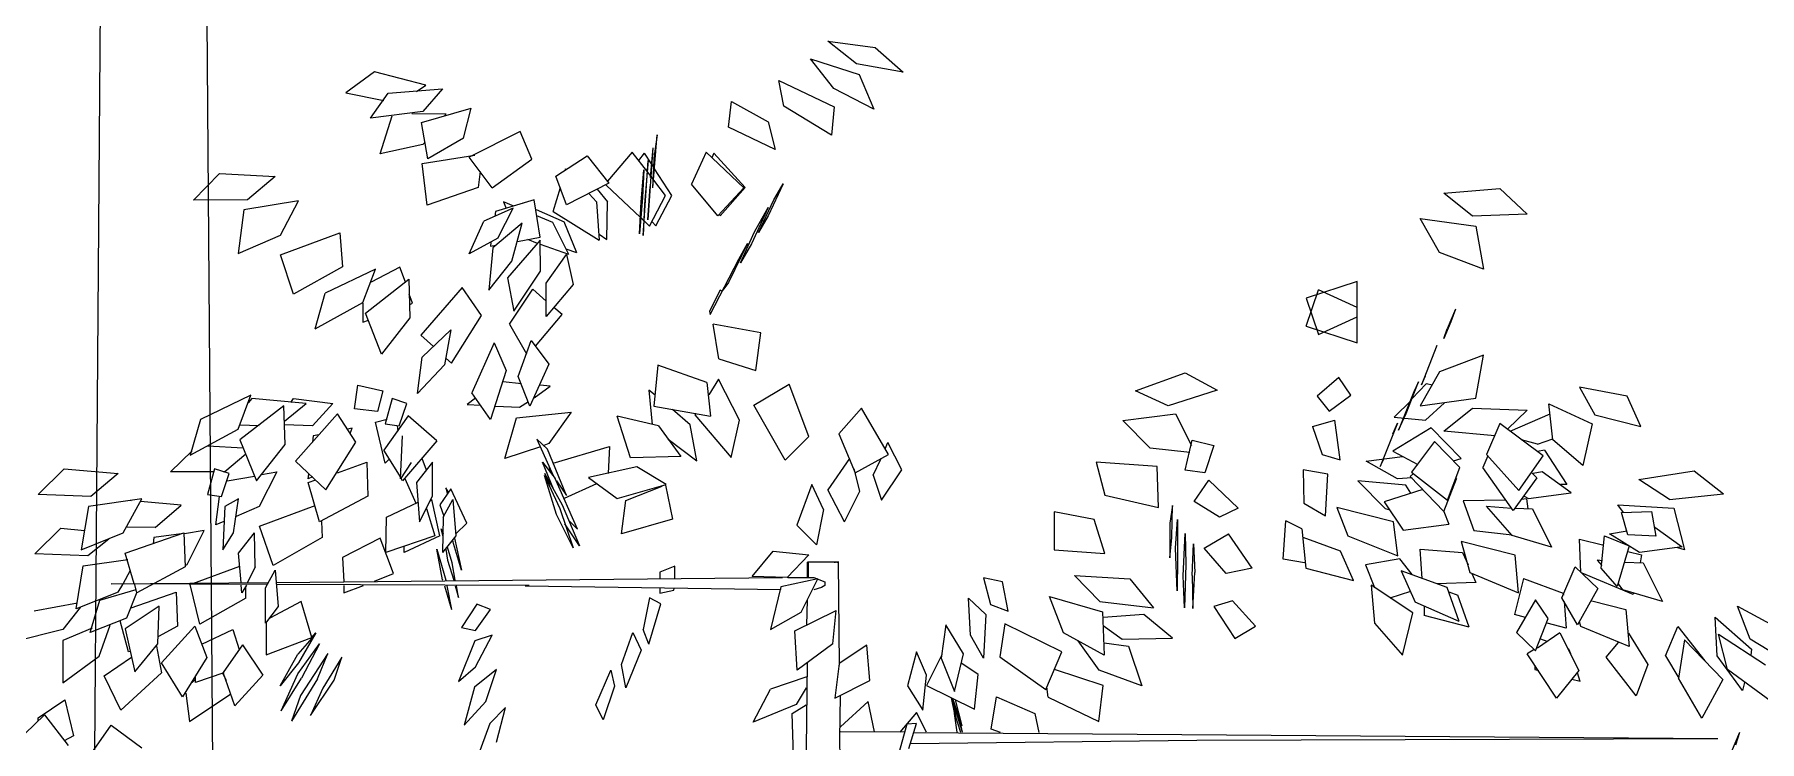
# Model space of a CAD drawing. Header units: millimetres. Extents: x 563079 to 571925, y 2063830 to 2067381.
# Drawn here: x 571051.84 to 571064.72, y 2066946.24 to 2066951.52 of the extents above; entities that cross this region are included whole.
import ezdxf

# ---------------------------------------------------------------- set-up
doc = ezdxf.new("R2010")
doc.units = ezdxf.units.MM
doc.header["$MEASUREMENT"] = 0
doc.layers.add('MATCATDUONG', color=8, linetype='Continuous')
doc.layers.add('SO', color=48, linetype='Continuous')

# ---------------------------------------------------------------- blocks, each defined once
blk = doc.blocks.new('fasfsfsdf')
at = {"color": 99, "linetype": 'ByBlock'}
for p, q in [((596094.254, 2065640.948), (596093.902, 2065640.901)), ((596094.04, 2065640.78), (596094.254, 2065640.948)), ((596093.902, 2065640.901), (596093.693, 2065640.716)), ((596093.693, 2065640.716), (596094.04, 2065640.78)), ((596094.383, 2065640.816), (596094.021, 2065640.698)), ((596094.211, 2065640.594), (596094.383, 2065640.816)), ((596094.021, 2065640.698), (596093.912, 2065640.441)), ((596094.62, 2065640.655), (596094.207, 2065640.459)), ((596094.582, 2065640.462), (596094.62, 2065640.655)), ((596097.256, 2065640.619), (596097.641, 2065640.719)), ((596097.641, 2065640.719), (596097.855, 2065640.562)), ((596093.912, 2065640.441), (596094.211, 2065640.594)), ((596097.132, 2065640.591), (596097.28, 2065640.423)), ((596097.537, 2065640.559), (596097.132, 2065640.591)), ((596097.327, 2065640.573), (596097.256, 2065640.619)), ((596097.67, 2065640.373), (596097.537, 2065640.559)), ((596097.855, 2065640.562), (596097.57, 2065640.505)), ((596094.207, 2065640.459), (596094.226, 2065640.245)), ((596094.226, 2065640.245), (596094.582, 2065640.462)), ((596094.973, 2065640.498), (596094.701, 2065640.345)), ((596094.996, 2065640.305), (596094.973, 2065640.498)), ((596097.289, 2065640.341), (596096.918, 2065640.448)), ((596096.975, 2065640.223), (596096.918, 2065640.448)), ((596097.361, 2065640.409), (596097.108, 2065640.405)), ((596097.108, 2065640.405), (596097.118, 2065640.387)), ((596097.28, 2065640.423), (596097.67, 2065640.373)), ((596097.598, 2065640.106), (596097.508, 2065640.391)), ((596094.701, 2065640.345), (596094.649, 2065640.138)), ((596094.649, 2065640.138), (596094.996, 2065640.305)), ((596096.466, 2065640.066), (596096.552, 2065640.273)), ((596096.552, 2065640.273), (596096.932, 2065640.081)), ((596097.242, 2065640.07), (596097.289, 2065640.341)), ((596095.562, 2065639.852), (596095.529, 2065640.248)), ((596095.529, 2065640.248), (596095.548, 2065640.109)), ((596095.562, 2065640.152), (596095.581, 2065639.931)), ((596095.562, 2065640.152), (596095.6, 2065639.613)), ((596096.975, 2065640.223), (596097.242, 2065640.07)), ((596097.261, 2065640.195), (596097.28, 2065640.177)), ((596097.28, 2065640.177), (596097.598, 2065640.106)), ((596094.873, 2065639.856), (596095.106, 2065640.113)), ((596095.163, 2065640.12), (596094.882, 2065639.852)), ((596095.106, 2065640.113), (596095.12, 2065640.077)), ((596095.163, 2065640.12), (596095.272, 2065639.881)), ((596095.562, 2065639.852), (596095.548, 2065640.109)), ((596095.567, 2065640.027), (596095.553, 2065640.002)), ((596095.572, 2065640.031), (596095.624, 2065640.113)), ((596095.634, 2065639.496), (596095.596, 2065640.056)), ((596095.596, 2065640.056), (596095.624, 2065639.731)), ((596095.6, 2065639.97), (596095.715, 2065640.12)), ((596095.667, 2065640.056), (596095.624, 2065640.113)), ((596095.715, 2065640.12), (596095.9, 2065639.902)), ((596096.052, 2065640.091), (596095.891, 2065639.888)), ((596096.285, 2065639.941), (596096.052, 2065640.091)), ((596096.761, 2065639.852), (596096.466, 2065640.066)), ((596096.761, 2065639.852), (596096.932, 2065640.081)), ((596097.284, 2065640.034), (596096.89, 2065640.098)), ((596097.246, 2065639.724), (596097.284, 2065640.034)), ((596094.659, 2065639.763), (596094.587, 2065639.884)), ((596094.587, 2065639.884), (596094.701, 2065639.645)), ((596095.077, 2065639.645), (596095.272, 2065639.881)), ((596095.42, 2065639.795), (596095.548, 2065639.995)), ((596095.467, 2065639.795), (596095.553, 2065639.909)), ((596095.558, 2065639.913), (596095.572, 2065639.938)), ((596095.572, 2065639.938), (596095.577, 2065639.941)), ((596095.577, 2065639.941), (596095.6, 2065639.97)), ((596095.648, 2065639.749), (596095.629, 2065639.988)), ((596095.629, 2065639.988), (596095.639, 2065639.781)), ((596095.891, 2065639.888), (596096.205, 2065639.727)), ((596096.205, 2065639.727), (596096.285, 2065639.941)), ((596096.209, 2065639.988), (596096.214, 2065639.995)), ((596096.214, 2065639.984), (596096.214, 2065639.995)), ((596096.852, 2065639.974), (596096.866, 2065639.856)), ((596098.797, 2065639.959), (596098.383, 2065639.938)), ((596098.383, 2065639.938), (596098.588, 2065639.763)), ((596098.992, 2065639.76), (596098.797, 2065639.959)), ((596089.235, 2065639.849), (596089.031, 2065639.656)), ((596089.654, 2065639.813), (596089.235, 2065639.849)), ((596089.44, 2065639.642), (596089.654, 2065639.813)), ((596094.773, 2065639.52), (596094.659, 2065639.763)), ((596094.873, 2065639.856), (596095.058, 2065639.645)), ((596094.882, 2065639.852), (596095.077, 2065639.645)), ((596095.539, 2065639.57), (596095.42, 2065639.795)), ((596095.586, 2065639.567), (596095.467, 2065639.795)), ((596095.6, 2065639.613), (596095.581, 2065639.863)), ((596095.639, 2065639.781), (596095.662, 2065639.51)), ((596095.662, 2065639.51), (596095.648, 2065639.749)), ((596095.91, 2065639.874), (596095.653, 2065639.631)), ((596095.976, 2065639.842), (596095.9, 2065639.749)), ((596095.905, 2065639.467), (596095.9, 2065639.749)), ((596095.981, 2065639.749), (596095.962, 2065639.463)), ((596095.981, 2065639.749), (596096.038, 2065639.809)), ((596096.305, 2065639.677), (596096.252, 2065639.856)), ((596096.404, 2065639.485), (596096.447, 2065639.763)), ((596096.447, 2065639.763), (596096.737, 2065639.677)), ((596096.599, 2065639.717), (596096.676, 2065639.749)), ((596096.676, 2065639.749), (596096.657, 2065639.699)), ((596096.866, 2065639.856), (596097.246, 2065639.724)), ((596098.341, 2065639.499), (596098.207, 2065639.756)), ((596098.207, 2065639.756), (596098.616, 2065639.688)), ((596098.588, 2065639.763), (596098.992, 2065639.76)), ((596089.031, 2065639.656), (596089.44, 2065639.642)), ((596089.83, 2065639.624), (596089.416, 2065639.567)), ((596089.687, 2065639.371), (596089.83, 2065639.624)), ((596094.801, 2065639.524), (596094.701, 2065639.706)), ((596094.701, 2065639.706), (596094.825, 2065639.435)), ((596094.701, 2065639.645), (596094.773, 2065639.52)), ((596095.058, 2065639.645), (596095.063, 2065639.656)), ((596095.624, 2065639.731), (596095.634, 2065639.496)), ((596095.648, 2065639.628), (596095.629, 2065639.606)), ((596095.653, 2065639.631), (596095.648, 2065639.628)), ((596096.305, 2065639.677), (596095.962, 2065639.463)), ((596096.433, 2065639.692), (596096.224, 2065639.599)), ((596096.309, 2065639.595), (596096.428, 2065639.645)), ((596096.533, 2065639.735), (596096.538, 2065639.738)), ((596096.604, 2065639.702), (596096.823, 2065639.603)), ((596096.718, 2065639.478), (596096.604, 2065639.702)), ((596096.737, 2065639.677), (596096.742, 2065639.638)), ((596098.616, 2065639.688), (596098.659, 2065639.363)), ((596089.416, 2065639.567), (596089.359, 2065639.246)), ((596094.906, 2065639.292), (596094.801, 2065639.524)), ((596095.539, 2065639.57), (596095.567, 2065639.599)), ((596095.624, 2065639.603), (596095.586, 2065639.567)), ((596095.629, 2065639.606), (596095.624, 2065639.603)), ((596095.962, 2065639.506), (596095.905, 2065639.467)), ((596096.128, 2065639.367), (596096.224, 2065639.599)), ((596096.19, 2065639.356), (596096.309, 2065639.595)), ((596096.538, 2065639.588), (596096.756, 2065639.406)), ((596096.614, 2065639.306), (596096.538, 2065639.588)), ((596096.932, 2065639.36), (596096.823, 2065639.603)), ((596097.898, 2065639.517), (596097.879, 2065639.264)), ((596098.341, 2065639.353), (596097.898, 2065639.517)), ((596098.659, 2065639.363), (596098.341, 2065639.499)), ((596089.359, 2065639.246), (596089.687, 2065639.371)), ((596094.825, 2065639.435), (596094.906, 2065639.292)), ((596094.92, 2065639.321), (596094.854, 2065639.438)), ((596094.854, 2065639.438), (596094.996, 2065639.146)), ((596096.128, 2065639.367), (596096.209, 2065639.396)), ((596096.19, 2065639.356), (596096.4, 2065639.431)), ((596096.4, 2065639.231), (596096.404, 2065639.463)), ((596096.571, 2065639.453), (596096.404, 2065639.485)), ((596096.404, 2065639.463), (596096.647, 2065639.182)), ((596096.423, 2065639.438), (596096.495, 2065639.467)), ((596096.718, 2065639.478), (596096.932, 2065639.36)), ((596096.775, 2065639.417), (596096.733, 2065639.424)), ((596096.756, 2065639.406), (596096.785, 2065639.089)), ((596096.771, 2065639.446), (596096.775, 2065639.417)), ((596095.134, 2065638.907), (596094.92, 2065639.321)), ((596096.205, 2065639.356), (596096.157, 2065639.132)), ((596096.357, 2065639.142), (596096.205, 2065639.356)), ((596096.599, 2065638.932), (596096.4, 2065639.231)), ((596096.785, 2065639.089), (596096.614, 2065639.306)), ((596097.408, 2065639.149), (596097.451, 2065639.26)), ((596097.451, 2065639.26), (596097.665, 2065639.149)), ((596097.727, 2065638.996), (596097.632, 2065639.246)), ((596097.632, 2065639.246), (596098.008, 2065639.067)), ((596097.879, 2065639.264), (596098.245, 2065639.06)), ((596098.245, 2065639.06), (596098.341, 2065639.353)), ((596090.301, 2065638.696), (596090.301, 2065639.153)), ((596090.301, 2065639.153), (596090.682, 2065639.028)), ((596094.996, 2065639.146), (596095.039, 2065639.089)), ((596096.157, 2065639.132), (596096.357, 2065638.893)), ((596096.357, 2065638.893), (596096.357, 2065639.142)), ((596096.647, 2065639.182), (596096.599, 2065638.932)), ((596096.842, 2065638.9), (596096.985, 2065639.11)), ((596096.985, 2065639.11), (596097.294, 2065638.753)), ((596097.384, 2065639.171), (596097.375, 2065638.882)), ((596097.708, 2065638.918), (596097.384, 2065639.171)), ((596090.301, 2065638.96), (596090.591, 2065639.092)), ((596090.682, 2065638.821), (596090.591, 2065639.092)), ((596090.682, 2065639.028), (596090.591, 2065638.757)), ((596095.044, 2065639.082), (596095.058, 2065639.089)), ((596095.058, 2065639.089), (596095.139, 2065638.932)), ((596096.357, 2065639.007), (596096.457, 2065639.096)), ((596096.633, 2065638.835), (596096.457, 2065639.096)), ((596097.356, 2065638.992), (596097.38, 2065639.06)), ((596097.375, 2065638.982), (596097.356, 2065638.992)), ((596098.084, 2065638.8), (596097.727, 2065638.996)), ((596097.727, 2065638.992), (596097.727, 2065638.85)), ((596098.084, 2065638.8), (596098.008, 2065639.067)), ((596089.568, 2065638.946), (596089.602, 2065638.853)), ((596089.568, 2065638.946), (596089.63, 2065638.8)), ((596089.602, 2065638.853), (596089.654, 2065638.728)), ((596090.591, 2065638.757), (596090.301, 2065638.889)), ((596095.139, 2065638.932), (596095.134, 2065638.907)), ((596096.238, 2065638.907), (596096.3, 2065638.96)), ((596096.438, 2065638.671), (596096.238, 2065638.907)), ((596097.066, 2065638.543), (596096.842, 2065638.9)), ((596097.375, 2065638.882), (596097.589, 2065638.611)), ((596097.589, 2065638.611), (596097.708, 2065638.918)), ((596097.727, 2065638.85), (596097.684, 2065638.864)), ((596089.654, 2065638.728), (596089.63, 2065638.8)), ((596090.682, 2065638.821), (596090.301, 2065638.696)), ((596094.754, 2065638.771), (596095.11, 2065638.835)), ((596094.792, 2065638.489), (596094.754, 2065638.771)), ((596095.068, 2065638.575), (596095.11, 2065638.835)), ((596096.633, 2065638.835), (596096.504, 2065638.614)), ((596097.284, 2065638.589), (596097.07, 2065638.793)), ((596097.07, 2065638.793), (596097.118, 2065638.532)), ((596097.294, 2065638.753), (596097.199, 2065638.668)), ((596089.416, 2065638.282), (596089.359, 2065638.604)), ((596089.359, 2065638.604), (596089.687, 2065638.479)), ((596089.706, 2065638.675), (596089.821, 2065638.382)), ((596089.706, 2065638.668), (596089.706, 2065638.675)), ((596096.471, 2065638.714), (596096.338, 2065638.536)), ((596096.566, 2065638.443), (596096.471, 2065638.714)), ((596096.747, 2065638.696), (596096.657, 2065638.489)), ((596096.747, 2065638.696), (596096.913, 2065638.322)), ((596097.318, 2065638.318), (596097.284, 2065638.589)), ((596089.687, 2065638.479), (596089.83, 2065638.225)), ((596091.585, 2065638.472), (596091.348, 2065638.343)), ((596091.957, 2065638.336), (596091.585, 2065638.472)), ((596095.068, 2065638.575), (596094.792, 2065638.489)), ((596095.158, 2065638.4), (596095.524, 2065638.529)), ((596095.524, 2065638.529), (596095.553, 2065638.222)), ((596096.338, 2065638.536), (596096.481, 2065638.222)), ((596096.657, 2065638.489), (596096.775, 2065638.122)), ((596097.108, 2065638.582), (596097.066, 2065638.543)), ((596097.118, 2065638.532), (596097.318, 2065638.318)), ((596088.284, 2065638.297), (596088.641, 2065638.364)), ((596088.641, 2065638.364), (596088.527, 2065638.158)), ((596089.74, 2065638.379), (596089.787, 2065638.389)), ((596089.892, 2065638.279), (596089.787, 2065638.389)), ((596089.821, 2065638.382), (596089.792, 2065638.45)), ((596089.844, 2065638.404), (596089.878, 2065638.329)), ((596089.935, 2065638.168), (596089.844, 2065638.404)), ((596090.349, 2065638.304), (596090.439, 2065638.436)), ((596090.439, 2065638.436), (596090.601, 2065638.297)), ((596091.348, 2065638.343), (596091.714, 2065638.225)), ((596091.714, 2065638.225), (596091.957, 2065638.336)), ((596094.397, 2065637.997), (596094.544, 2065638.386)), ((596094.806, 2065638.229), (596094.544, 2065638.386)), ((596094.915, 2065638.118), (596095.072, 2065638.425)), ((596095.072, 2065638.425), (596095.144, 2065638.307)), ((596095.158, 2065638.4), (596095.13, 2065638.147)), ((596095.543, 2065638.304), (596095.591, 2065638.343)), ((596095.591, 2065638.343), (596095.567, 2065638.086)), ((596096.328, 2065638.372), (596096.404, 2065638.379)), ((596096.447, 2065638.286), (596096.328, 2065638.372)), ((596096.481, 2065638.222), (596096.566, 2065638.443)), ((596096.542, 2065638.389), (596096.68, 2065638.404)), ((596097.765, 2065638.379), (596097.579, 2065638.336)), ((596097.579, 2065638.336), (596097.617, 2065638.183)), ((596097.789, 2065638.204), (596097.765, 2065638.379)), ((596088.184, 2065638.072), (596088.284, 2065638.297)), ((596088.869, 2065638.24), (596088.546, 2065638.09)), ((596088.841, 2065637.972), (596088.869, 2065638.24)), ((596089.44, 2065638.208), (596089.031, 2065638.193)), ((596089.83, 2065638.225), (596089.416, 2065638.282)), ((596089.654, 2065638.036), (596089.44, 2065638.208)), ((596089.792, 2065638.118), (596089.649, 2065638.247)), ((596089.878, 2065638.329), (596089.992, 2065638.043)), ((596089.897, 2065638.268), (596090.025, 2065638.14)), ((596090.51, 2065638.186), (596090.349, 2065638.304)), ((596090.601, 2065638.297), (596090.51, 2065638.186)), ((596093.802, 2065637.861), (596094.002, 2065638.208)), ((596094.002, 2065638.208), (596094.173, 2065638.015)), ((596094.573, 2065637.819), (596094.806, 2065638.229)), ((596095.553, 2065638.222), (596095.13, 2065638.147)), ((596096.557, 2065638.215), (596096.49, 2065638.257)), ((596096.737, 2065638.222), (596096.557, 2065638.215)), ((596096.775, 2065638.122), (596096.913, 2065638.322)), ((596096.947, 2065638.236), (596096.847, 2065638.229)), ((596096.885, 2065638.282), (596096.947, 2065638.236)), ((596097.399, 2065638.243), (596097.508, 2065638.279)), ((596097.456, 2065638.076), (596097.399, 2065638.243)), ((596097.508, 2065638.279), (596097.56, 2065638.09)), ((596097.617, 2065638.183), (596097.789, 2065638.204)), ((596098.245, 2065638.279), (596097.95, 2065638.243)), ((596098.103, 2065638.076), (596097.95, 2065638.243)), ((596098.15, 2065638.243), (596098.555, 2065638.279)), ((596098.312, 2065638.111), (596098.15, 2065638.243)), ((596098.264, 2065638.25), (596098.245, 2065638.279)), ((596098.307, 2065637.936), (596098.317, 2065638.225)), ((596098.317, 2065638.225), (596098.645, 2065637.972)), ((596098.555, 2065638.279), (596098.583, 2065638.247)), ((596098.659, 2065638.051), (596098.564, 2065638.304)), ((596098.564, 2065638.304), (596098.94, 2065638.122)), ((596088.527, 2065638.158), (596088.184, 2065638.072)), ((596088.546, 2065638.09), (596088.617, 2065637.779)), ((596089.159, 2065638.036), (596088.86, 2065638.165)), ((596088.912, 2065637.851), (596089.235, 2065638.093)), ((596089.031, 2065638.193), (596089.178, 2065638.051)), ((596089.235, 2065638.093), (596089.335, 2065637.861)), ((596090.025, 2065638.14), (596089.792, 2065638.118)), ((596089.992, 2065638.043), (596089.935, 2065638.168)), ((596090.001, 2065638.097), (596090.13, 2065637.772)), ((596090.035, 2065638.015), (596090.001, 2065638.097)), ((596090.429, 2065637.822), (596090.468, 2065638.118)), ((596090.634, 2065638.072), (596090.468, 2065638.118)), ((596090.634, 2065638.072), (596090.563, 2065637.861)), ((596091.657, 2065638.165), (596091.538, 2065637.929)), ((596092.052, 2065638.115), (596091.657, 2065638.165)), ((596091.847, 2065637.908), (596092.052, 2065638.115)), ((596094.977, 2065637.84), (596094.915, 2065638.118)), ((596095.248, 2065638.158), (596094.977, 2065637.84)), ((596095.234, 2065637.815), (596095.282, 2065638.083)), ((596095.239, 2065638.165), (596095.248, 2065638.158)), ((596095.282, 2065638.083), (596095.415, 2065638.197)), ((596095.52, 2065638.076), (596095.353, 2065637.847)), ((596095.52, 2065638.076), (596095.829, 2065638.147)), ((596095.729, 2065637.836), (596095.829, 2065638.147)), ((596096.58, 2065638.136), (596096.171, 2065638.179)), ((596096.171, 2065638.179), (596096.338, 2065637.943)), ((596096.666, 2065637.833), (596096.58, 2065638.136)), ((596097.175, 2065637.965), (596097.389, 2065638.15)), ((596097.389, 2065638.15), (596097.57, 2065637.894)), ((596097.56, 2065638.09), (596097.456, 2065638.076)), ((596097.47, 2065638.076), (596097.465, 2065638.036)), ((596097.632, 2065638.104), (596097.546, 2065638.125)), ((596097.56, 2065637.797), (596097.632, 2065638.104)), ((596097.779, 2065637.954), (596097.917, 2065638.165)), ((596097.917, 2065638.165), (596098.231, 2065637.811)), ((596098.103, 2065638.076), (596098.312, 2065638.083)), ((596098.645, 2065638.083), (596098.502, 2065638.079)), ((596098.94, 2065638.122), (596099.016, 2065637.858)), ((596088.617, 2065637.779), (596088.841, 2065637.972)), ((596088.955, 2065637.94), (596088.841, 2065637.979)), ((596088.955, 2065637.94), (596089.074, 2065637.972)), ((596089.273, 2065638.001), (596089.654, 2065638.036)), ((596089.526, 2065637.833), (596089.749, 2065638.061)), ((596089.535, 2065637.765), (596089.725, 2065637.958)), ((596089.725, 2065637.958), (596089.897, 2065637.729)), ((596089.749, 2065638.061), (596090.035, 2065637.886)), ((596091.533, 2065637.968), (596091.371, 2065637.929)), ((596091.585, 2065637.744), (596091.533, 2065637.968)), ((596093.702, 2065637.747), (596093.807, 2065637.951)), ((596093.826, 2065637.904), (596093.807, 2065637.951)), ((596094.173, 2065638.015), (596094.05, 2065637.726)), ((596094.397, 2065637.997), (596094.573, 2065637.819)), ((596095.448, 2065637.976), (596095.234, 2065637.815)), ((596096.428, 2065637.976), (596096.305, 2065637.704)), ((596096.338, 2065637.943), (596096.376, 2065637.929)), ((596096.347, 2065637.901), (596096.428, 2065637.976)), ((596097.175, 2065637.965), (596097.432, 2065637.665)), ((596097.446, 2065637.679), (596097.432, 2065638.001)), ((596098.003, 2065637.597), (596097.779, 2065637.954)), ((596097.822, 2065638.018), (596097.808, 2065638.058)), ((596097.808, 2065638.058), (596097.841, 2065638.051)), ((596098.055, 2065638.008), (596098.098, 2065638.001)), ((596098.098, 2065638.001), (596098.103, 2065637.954)), ((596098.645, 2065637.972), (596098.521, 2065637.665)), ((596099.016, 2065637.858), (596098.659, 2065638.051)), ((596088.902, 2065637.894), (596088.736, 2065637.637)), ((596088.902, 2065637.894), (596088.955, 2065637.883)), ((596089.093, 2065637.594), (596088.912, 2065637.851)), ((596089.335, 2065637.861), (596089.093, 2065637.594)), ((596089.326, 2065637.851), (596089.364, 2065637.765)), ((596089.583, 2065637.815), (596089.526, 2065637.833)), ((596090.035, 2065637.886), (596089.849, 2065637.787)), ((596090.234, 2065637.811), (596089.963, 2065637.847)), ((596090.13, 2065637.772), (596090.101, 2065637.833)), ((596090.563, 2065637.861), (596090.429, 2065637.822)), ((596091.371, 2065637.929), (596091.438, 2065637.726)), ((596091.552, 2065637.876), (596091.847, 2065637.908)), ((596094.05, 2065637.726), (596093.802, 2065637.861)), ((596093.916, 2065637.708), (596093.859, 2065637.826)), ((596094.092, 2065637.833), (596094.254, 2065637.597)), ((596095.353, 2065637.847), (596095.729, 2065637.836)), ((596096.305, 2065637.797), (596095.886, 2065637.922)), ((596095.886, 2065637.922), (596095.895, 2065637.719)), ((596096.205, 2065637.555), (596096.347, 2065637.901)), ((596096.4, 2065637.919), (596096.666, 2065637.833)), ((596097.251, 2065637.744), (596097.284, 2065637.833)), ((596097.441, 2065637.687), (596097.57, 2065637.894)), ((596097.527, 2065637.829), (596097.56, 2065637.797)), ((596098.521, 2065637.665), (596098.307, 2065637.936)), ((596098.602, 2065637.865), (596098.759, 2065637.733)), ((596098.888, 2065637.926), (596098.621, 2065637.911)), ((596099.164, 2065637.733), (596099.002, 2065637.89)), ((596087.785, 2065637.74), (596087.566, 2065637.569)), ((596088.198, 2065637.676), (596087.785, 2065637.74)), ((596088.703, 2065637.576), (596088.921, 2065637.733)), ((596088.921, 2065637.733), (596088.988, 2065637.719)), ((596088.998, 2065637.726), (596088.96, 2065637.687)), ((596088.96, 2065637.687), (596089.136, 2065637.444)), ((596089.136, 2065637.444), (596089.364, 2065637.765)), ((596089.626, 2065637.522), (596089.535, 2065637.765)), ((596089.564, 2065637.687), (596089.559, 2065637.679)), ((596089.897, 2065637.729), (596089.626, 2065637.522)), ((596089.906, 2065637.697), (596089.654, 2065637.437)), ((596089.882, 2065637.719), (596089.906, 2065637.697)), ((596089.892, 2065637.687), (596090.001, 2065637.679)), ((596090.001, 2065637.679), (596090.234, 2065637.811)), ((596090.52, 2065637.715), (596090.705, 2065637.747)), ((596090.539, 2065637.405), (596090.52, 2065637.715)), ((596090.705, 2065637.747), (596090.701, 2065637.498)), ((596091.438, 2065637.726), (596091.585, 2065637.744)), ((596091.785, 2065637.465), (596091.795, 2065637.772)), ((596091.795, 2065637.772), (596092.251, 2065637.804)), ((596092.251, 2065637.804), (596092.185, 2065637.558)), ((596093.855, 2065637.522), (596093.702, 2065637.747)), ((596093.916, 2065637.708), (596093.855, 2065637.522)), ((596094.016, 2065637.587), (596094.059, 2065637.754)), ((596095.463, 2065637.637), (596095.681, 2065637.769)), ((596095.681, 2065637.769), (596096.043, 2065637.69)), ((596096.043, 2065637.69), (596095.829, 2065637.533)), ((596096.371, 2065637.722), (596096.238, 2065637.487)), ((596096.371, 2065637.704), (596096.257, 2065637.458)), ((596096.281, 2065637.415), (596096.371, 2065637.704)), ((596096.385, 2065637.804), (596096.29, 2065637.683)), ((596096.3, 2065637.597), (596096.385, 2065637.804)), ((596096.338, 2065637.776), (596096.328, 2065637.733)), ((596096.371, 2065637.722), (596096.333, 2065637.63)), ((596097.208, 2065637.551), (596097.208, 2065637.804)), ((596097.208, 2065637.804), (596097.327, 2065637.654)), ((596097.365, 2065637.801), (596097.446, 2065637.679)), ((596097.441, 2065637.683), (596097.441, 2065637.687)), ((596097.698, 2065637.804), (596097.689, 2065637.551)), ((596097.917, 2065637.726), (596097.698, 2065637.804)), ((596098.231, 2065637.811), (596098.003, 2065637.597)), ((596098.103, 2065637.694), (596098.136, 2065637.679)), ((596098.136, 2065637.679), (596098.131, 2065637.715)), ((596098.483, 2065637.712), (596098.369, 2065637.733)), ((596098.369, 2065637.733), (596098.502, 2065637.473)), ((596098.74, 2065637.665), (596098.536, 2065637.701)), ((596098.726, 2065637.719), (596098.835, 2065637.754)), ((596098.783, 2065637.547), (596098.726, 2065637.719)), ((596098.759, 2065637.733), (596098.769, 2065637.733)), ((596098.835, 2065637.754), (596098.888, 2065637.562)), ((596098.84, 2065637.733), (596099.164, 2065637.733)), ((596099.958, 2065637.754), (596099.554, 2065637.719)), ((596099.554, 2065637.719), (596099.758, 2065637.547)), ((596100.153, 2065637.562), (596099.958, 2065637.754)), ((596087.97, 2065637.526), (596087.566, 2065637.569)), ((596087.97, 2065637.526), (596088.198, 2065637.676)), ((596089.021, 2065637.533), (596088.703, 2065637.576)), ((596088.736, 2065637.637), (596088.784, 2065637.637)), ((596089.654, 2065637.437), (596089.559, 2065637.679)), ((596089.811, 2065637.601), (596090.101, 2065637.508)), ((596089.901, 2065637.572), (596089.939, 2065637.633)), ((596089.939, 2065637.633), (596090.296, 2065637.665)), ((596090.296, 2065637.665), (596090.092, 2065637.458)), ((596091.409, 2065637.669), (596091.191, 2065637.462)), ((596091.519, 2065637.512), (596091.409, 2065637.669)), ((596092.185, 2065637.558), (596091.785, 2065637.465)), ((596094.131, 2065637.358), (596094.016, 2065637.587)), ((596094.131, 2065637.358), (596094.254, 2065637.597)), ((596094.287, 2065637.451), (596094.373, 2065637.637)), ((596094.373, 2065637.637), (596094.487, 2065637.333)), ((596095.467, 2065637.633), (596095.415, 2065637.38)), ((596095.829, 2065637.533), (596095.463, 2065637.637)), ((596095.762, 2065637.519), (596095.491, 2065637.626)), ((596095.981, 2065637.644), (596096.224, 2065637.533)), ((596096.124, 2065637.305), (596096.29, 2065637.683)), ((596096.281, 2065637.665), (596096.205, 2065637.555)), ((596096.305, 2065637.605), (596096.305, 2065637.608)), ((596096.951, 2065637.348), (596097.07, 2065637.605)), ((596097.07, 2065637.605), (596097.151, 2065637.487)), ((596097.085, 2065637.576), (596097.108, 2065637.612)), ((596097.108, 2065637.612), (596097.094, 2065637.565)), ((596097.327, 2065637.654), (596097.304, 2065637.358)), ((596097.413, 2065637.683), (596097.332, 2065637.498)), ((596097.432, 2065637.665), (596097.441, 2065637.683)), ((596098.05, 2065637.358), (596098.136, 2065637.654)), ((596098.136, 2065637.654), (596098.079, 2065637.672)), ((596098.888, 2065637.562), (596098.783, 2065637.547)), ((596099.758, 2065637.547), (596100.153, 2065637.562)), ((596087.937, 2065637.462), (596087.856, 2065637.151)), ((596088.355, 2065637.487), (596087.937, 2065637.462)), ((596088.103, 2065637.437), (596088.07, 2065637.251)), ((596088.327, 2065637.43), (596088.103, 2065637.437)), ((596088.279, 2065637.262), (596088.327, 2065637.43)), ((596088.313, 2065637.43), (596088.355, 2065637.487)), ((596088.993, 2065637.455), (596088.85, 2065637.169)), ((596089.121, 2065637.462), (596088.993, 2065637.455)), ((596089.055, 2065637.551), (596089.021, 2065637.533)), ((596089.036, 2065637.53), (596089.026, 2065637.455)), ((596089.036, 2065637.53), (596089.074, 2065637.526)), ((596089.145, 2065637.258), (596089.335, 2065637.476)), ((596089.335, 2065637.476), (596089.15, 2065637.462)), ((596089.193, 2065637.522), (596089.511, 2065637.515)), ((596089.511, 2065637.515), (596089.43, 2065637.294)), ((596089.654, 2065637.437), (596089.616, 2065637.341)), ((596090.101, 2065637.508), (596089.959, 2065637.298)), ((596090.03, 2065637.358), (596090.453, 2065637.465)), ((596090.092, 2065637.458), (596090.058, 2065637.448)), ((596090.453, 2065637.465), (596090.372, 2065637.255)), ((596090.701, 2065637.498), (596090.539, 2065637.405)), ((596091.191, 2065637.462), (596091.329, 2065637.394)), ((596091.329, 2065637.394), (596091.519, 2065637.512)), ((596091.685, 2065637.241), (596091.681, 2065637.48)), ((596091.681, 2065637.48), (596091.7, 2065637.348)), ((596092.266, 2065637.376), (596092.565, 2065637.433)), ((596092.565, 2065637.433), (596092.565, 2065637.151)), ((596094.287, 2065637.451), (596094.34, 2065637.187)), ((596095.795, 2065637.269), (596095.762, 2065637.519)), ((596096.238, 2065637.487), (596096.109, 2065637.18)), ((596096.257, 2065637.458), (596096.157, 2065637.166)), ((596097.056, 2065637.526), (596097.032, 2065637.255)), ((596097.127, 2065637.394), (596097.056, 2065637.526)), ((596097.151, 2065637.487), (596097.123, 2065637.401)), ((596097.151, 2065637.255), (596097.213, 2065637.526)), ((596097.251, 2065637.458), (596097.189, 2065637.255)), ((596097.304, 2065637.358), (596097.208, 2065637.551)), ((596097.223, 2065637.515), (596097.213, 2065637.526)), ((596097.551, 2065637.394), (596097.313, 2065637.505)), ((596097.689, 2065637.551), (596098.05, 2065637.358)), ((596098.498, 2065637.326), (596098.084, 2065637.48)), ((596098.502, 2065637.473), (596098.674, 2065637.398)), ((596098.655, 2065637.53), (596098.759, 2065637.473)), ((596098.693, 2065637.276), (596098.655, 2065637.53)), ((596098.759, 2065637.473), (596098.773, 2065637.151)), ((596098.826, 2065637.337), (596098.797, 2065637.547)), ((596099.083, 2065637.483), (596099.387, 2065637.512)), ((596099.278, 2065637.316), (596099.083, 2065637.483)), ((596099.516, 2065637.276), (596099.378, 2065637.53)), ((596099.378, 2065637.53), (596099.777, 2065637.473)), ((596099.454, 2065637.515), (596099.463, 2065637.519)), ((596099.463, 2065637.519), (596099.463, 2065637.515)), ((596099.777, 2065637.473), (596099.83, 2065637.151)), ((596088.079, 2065637.319), (596087.875, 2065637.173)), ((596089.959, 2065637.298), (596089.616, 2065637.341)), ((596089.997, 2065637.105), (596090.03, 2065637.358)), ((596090.715, 2065637.308), (596090.686, 2065637.012)), ((596090.715, 2065637.308), (596090.834, 2065637.366)), ((596090.853, 2065637.08), (596090.834, 2065637.366)), ((596091.643, 2065637.376), (596091.643, 2065637.087)), ((596091.657, 2065637.162), (596091.643, 2065637.376)), ((596091.7, 2065637.348), (596091.7, 2065637.091)), ((596092.185, 2065637.123), (596092.266, 2065637.376)), ((596094.487, 2065637.333), (596094.34, 2065637.187)), ((596095.415, 2065637.38), (596095.795, 2065637.269)), ((596096.109, 2065637.18), (596096.219, 2065637.344)), ((596096.124, 2065637.305), (596096.186, 2065637.366)), ((596096.157, 2065637.166), (596096.281, 2065637.415)), ((596097.032, 2065637.269), (596096.951, 2065637.348)), ((596097.127, 2065637.394), (596097.132, 2065637.13)), ((596097.142, 2065637.308), (596097.127, 2065637.269)), ((596097.127, 2065637.248), (596097.142, 2065637.308)), ((596097.556, 2065637.13), (596097.551, 2065637.394)), ((596098.036, 2065637.362), (596098.031, 2065637.241)), ((596098.398, 2065637.034), (596098.498, 2065637.326)), ((596098.764, 2065637.362), (596098.826, 2065637.337)), ((596099.278, 2065637.316), (596099.487, 2065637.319)), ((596099.982, 2065637.312), (596099.806, 2065637.294)), ((596100.177, 2065637.119), (596099.982, 2065637.312)), ((596087.875, 2065637.173), (596088.194, 2065637.13)), ((596088.07, 2065637.251), (596088.279, 2065637.262)), ((596088.194, 2065637.13), (596088.417, 2065637.269)), ((596088.455, 2065637.255), (596088.27, 2065637.18)), ((596088.27, 2065637.18), (596088.36, 2065636.877)), ((596088.417, 2065637.269), (596088.284, 2065637.291)), ((596088.479, 2065637.012), (596088.455, 2065637.255)), ((596088.641, 2065637.23), (596088.46, 2065637.184)), ((596088.631, 2065636.98), (596088.641, 2065637.23)), ((596088.85, 2065637.169), (596089.145, 2065637.258)), ((596089.121, 2065637.109), (596089.526, 2065637.212)), ((596089.43, 2065637.294), (596089.145, 2065637.262)), ((596089.526, 2065637.212), (596089.459, 2065636.98)), ((596090.372, 2065637.255), (596089.997, 2065637.105)), ((596090.425, 2065637.141), (596090.705, 2065637.241)), ((596091.086, 2065637.012), (596091.262, 2065637.269)), ((596091.443, 2065637.162), (596091.262, 2065637.269)), ((596091.524, 2065637.194), (596091.514, 2065636.98)), ((596091.533, 2065636.959), (596091.524, 2065637.194)), ((596091.585, 2065637.273), (596091.581, 2065637.041)), ((596091.6, 2065636.955), (596091.585, 2065637.273)), ((596091.7, 2065637.091), (596091.685, 2065637.241)), ((596097.042, 2065637.237), (596096.99, 2065636.998)), ((596096.99, 2065636.998), (596097.051, 2065637.198)), ((596097.032, 2065637.255), (596097.132, 2065637.13)), ((596097.051, 2065637.198), (596097.056, 2065637.223)), ((596097.151, 2065637.255), (596097.418, 2065637.13)), ((596097.189, 2065637.255), (596097.556, 2065637.13)), ((596097.418, 2065637.13), (596097.418, 2065637.176)), ((596097.499, 2065636.973), (596097.598, 2065637.237)), ((596097.598, 2065637.237), (596097.879, 2065637.094)), ((596098.031, 2065637.241), (596098.398, 2065637.034)), ((596098.531, 2065637.023), (596098.536, 2065637.276)), ((596098.655, 2065637.126), (596098.536, 2065637.276)), ((596098.773, 2065637.151), (596098.693, 2065637.276)), ((596099.04, 2065637.041), (596098.911, 2065637.294)), ((596098.911, 2065637.294), (596099.059, 2065637.269)), ((596099.064, 2065637.276), (596099.054, 2065637.023)), ((596099.501, 2065637.126), (596099.064, 2065637.276)), ((596099.083, 2065637.269), (596099.287, 2065637.241)), ((596099.287, 2065637.241), (596099.292, 2065637.194)), ((596099.83, 2065637.151), (596099.516, 2065637.276)), ((596099.625, 2065637.23), (596099.782, 2065637.105)), ((596087.856, 2065637.151), (596087.908, 2065637.166)), ((596088.165, 2065637.052), (596088.022, 2065636.763)), ((596088.303, 2065637.059), (596088.165, 2065637.052)), ((596088.279, 2065637.137), (596088.179, 2065637.112)), ((596088.179, 2065637.112), (596088.189, 2065637.052)), ((596088.47, 2065637.069), (596088.508, 2065637.073)), ((596088.508, 2065637.073), (596088.474, 2065637.034)), ((596089.097, 2065636.83), (596089.121, 2065637.109)), ((596089.516, 2065637.13), (596089.473, 2065637.037)), ((596089.83, 2065637.155), (596089.516, 2065637.13)), ((596089.816, 2065636.937), (596089.83, 2065637.155)), ((596089.892, 2065636.966), (596089.982, 2065637.084)), ((596089.982, 2065637.084), (596090.239, 2065637.037)), ((596090.33, 2065636.92), (596090.425, 2065637.141)), ((596090.696, 2065637.052), (596090.853, 2065637.08)), ((596091.281, 2065636.973), (596091.443, 2065637.162)), ((596091.643, 2065637.087), (596091.647, 2065636.845)), ((596091.647, 2065636.845), (596091.657, 2065637.162)), ((596092.565, 2065637.151), (596092.185, 2065637.123)), ((596094.178, 2065637.059), (596094.169, 2065636.288)), ((596094.173, 2065637.059), (596094.406, 2065637.059)), ((596094.188, 2065637.059), (596094.178, 2065637.059)), ((596094.207, 2065637.059), (596094.197, 2065637.059)), ((596094.373, 2065637.059), (596094.383, 2065637.059)), ((596094.663, 2065637.141), (596094.397, 2065637.112)), ((596094.397, 2065637.112), (596094.559, 2065636.944)), ((596094.406, 2065637.059), (596094.402, 2065637.059)), ((596094.402, 2065637.059), (596094.402, 2065636.944)), ((596094.406, 2065636.944), (596094.406, 2065637.059)), ((596094.82, 2065636.952), (596094.663, 2065637.141)), ((596097.037, 2065636.923), (596097.061, 2065637.052)), ((596097.094, 2065637.073), (596097.047, 2065636.923)), ((596097.061, 2065637.052), (596097.094, 2065637.169)), ((596097.108, 2065637.155), (596097.094, 2065637.073)), ((596097.175, 2065637.155), (596097.118, 2065636.959)), ((596097.132, 2065636.927), (596097.175, 2065637.155)), ((596097.879, 2065637.094), (596097.87, 2065636.912)), ((596098.635, 2065636.905), (596098.655, 2065637.126)), ((596099.435, 2065636.895), (596099.501, 2065637.126)), ((596099.815, 2065637.03), (596099.482, 2065637.077)), ((596099.782, 2065637.105), (596100.177, 2065637.119)), ((596088.241, 2065636.816), (596088.622, 2065636.977)), ((596088.36, 2065636.877), (596088.479, 2065637.012)), ((596088.674, 2065637.023), (596088.503, 2065636.862)), ((596088.774, 2065636.791), (596088.674, 2065637.023)), ((596089.059, 2065636.937), (596088.764, 2065636.827)), ((596089.059, 2065636.937), (596089.126, 2065636.666)), ((596089.459, 2065636.98), (596089.097, 2065636.83)), ((596089.445, 2065636.973), (596089.416, 2065636.905)), ((596089.63, 2065636.87), (596089.973, 2065636.994)), ((596089.973, 2065636.994), (596089.868, 2065636.759)), ((596090.239, 2065637.037), (596090.173, 2065636.87)), ((596090.686, 2065637.012), (596090.33, 2065636.92)), ((596091.086, 2065637.012), (596091.281, 2065636.973)), ((596091.528, 2065636.713), (596091.514, 2065636.98)), ((596091.533, 2065636.959), (596091.528, 2065636.713)), ((596091.581, 2065637.041), (596091.59, 2065636.716)), ((596091.59, 2065636.716), (596091.6, 2065636.955)), ((596091.999, 2065636.934), (596091.823, 2065636.716)), ((596092.413, 2065636.959), (596091.999, 2065636.934)), ((596092.223, 2065636.763), (596092.413, 2065636.959)), ((596092.951, 2065636.912), (596093.093, 2065636.941)), ((596093.093, 2065636.941), (596093.041, 2065636.741)), ((596094.359, 2065636.944), (596094.278, 2065636.912)), ((596094.454, 2065636.684), (596094.33, 2065636.934)), ((596094.33, 2065636.934), (596094.606, 2065636.873)), ((596094.554, 2065636.944), (596094.359, 2065636.944)), ((596094.559, 2065636.944), (596094.82, 2065636.952)), ((596098.374, 2065636.905), (596094.592, 2065636.944)), ((596095.396, 2065637.027), (596095.51, 2065636.984)), ((596095.396, 2065636.937), (596095.396, 2065637.027)), ((596095.51, 2065636.984), (596095.51, 2065636.937)), ((596097.047, 2065636.923), (596097.037, 2065636.923)), ((596097.118, 2065636.959), (596097.108, 2065636.923)), ((596097.127, 2065636.923), (596097.132, 2065636.927)), ((596097.641, 2065636.916), (596097.499, 2065636.973)), ((596098.383, 2065636.998), (596098.36, 2065636.727)), ((596098.455, 2065636.866), (596098.383, 2065636.998)), ((596098.531, 2065637.023), (596098.588, 2065636.905)), ((596098.997, 2065636.898), (596098.645, 2065637.027)), ((596099.054, 2065637.034), (596099.04, 2065637.041)), ((596099.054, 2065637.023), (596099.416, 2065636.83)), ((596099.516, 2065636.895), (596099.463, 2065636.998)), ((596099.868, 2065636.709), (596099.815, 2065637.03)), ((596088.022, 2065636.763), (596088.317, 2065636.852)), ((596088.236, 2065636.827), (596088.241, 2065636.816)), ((596088.317, 2065636.852), (596088.351, 2065636.895)), ((596088.503, 2065636.862), (596088.655, 2065636.591)), ((596088.655, 2065636.591), (596088.774, 2065636.791)), ((596088.764, 2065636.827), (596088.76, 2065636.812)), ((596089.416, 2065636.905), (596089.706, 2065636.895)), ((596089.464, 2065636.573), (596089.549, 2065636.812)), ((596089.54, 2065636.616), (596089.63, 2065636.87)), ((596089.616, 2065636.837), (596089.549, 2065636.812)), ((596089.887, 2065636.68), (596090.196, 2065636.887)), ((596090.054, 2065636.791), (596089.901, 2065636.841)), ((596090.196, 2065636.887), (596090.173, 2065636.602)), ((596092.599, 2065636.802), (596092.204, 2065636.688)), ((596092.494, 2065636.531), (596092.599, 2065636.802)), ((596092.908, 2065636.691), (596092.951, 2065636.912)), ((596093.203, 2065636.788), (596093.074, 2065636.666)), ((596093.189, 2065636.513), (596093.203, 2065636.788)), ((596094.278, 2065636.912), (596094.278, 2065636.884)), ((596094.278, 2065636.884), (596094.302, 2065636.87)), ((596094.302, 2065636.87), (596094.359, 2065636.852)), ((596096.514, 2065636.88), (596094.606, 2065636.855)), ((596094.606, 2065636.873), (596094.682, 2065636.556)), ((596094.606, 2065636.855), (596094.606, 2065636.862)), ((596095.405, 2065636.848), (596095.401, 2065636.862)), ((596095.51, 2065636.827), (596095.405, 2065636.848)), ((596095.501, 2065636.748), (596095.586, 2065636.791)), ((596095.51, 2065636.866), (596095.51, 2065636.827)), ((596095.586, 2065636.791), (596095.634, 2065636.556)), ((596096.485, 2065636.884), (596098.374, 2065636.891)), ((596097.037, 2065636.88), (596097.013, 2065636.795)), ((596097.013, 2065636.795), (596097.028, 2065636.88)), ((596097.118, 2065636.88), (596097.066, 2065636.705)), ((596097.099, 2065636.88), (596097.066, 2065636.705)), ((596097.87, 2065636.83), (596097.722, 2065636.884)), ((596097.87, 2065636.884), (596097.87, 2065636.83)), ((596099.606, 2065636.895), (596098.434, 2065636.905)), ((596098.441, 2065636.891), (596099.606, 2065636.895)), ((596098.455, 2065636.602), (596098.455, 2065636.866)), ((596098.597, 2065636.887), (596098.631, 2065636.83)), ((596098.602, 2065636.788), (596098.602, 2065636.877)), ((596098.602, 2065636.788), (596098.945, 2065636.595)), ((596098.631, 2065636.83), (596098.635, 2065636.887)), ((596098.945, 2065636.595), (596099.016, 2065636.891)), ((596099.121, 2065636.834), (596099.111, 2065636.581)), ((596099.458, 2065636.716), (596099.121, 2065636.834)), ((596099.416, 2065636.83), (596099.43, 2065636.891)), ((596099.416, 2065636.834), (596099.492, 2065636.641)), ((596099.692, 2065636.773), (596099.42, 2065636.855)), ((596099.43, 2065636.891), (596099.435, 2065636.895)), ((596099.52, 2065636.891), (596099.516, 2065636.895)), ((596099.554, 2065636.834), (596099.52, 2065636.891)), ((596099.554, 2065636.834), (596099.868, 2065636.709)), ((596087.461, 2065636.73), (596087.157, 2065636.566)), ((596087.366, 2065636.484), (596087.461, 2065636.73)), ((596088.294, 2065636.705), (596088.27, 2065636.427)), ((596088.55, 2065636.77), (596088.294, 2065636.705)), ((596088.755, 2065636.763), (596088.741, 2065636.566)), ((596088.874, 2065636.638), (596088.969, 2065636.777)), ((596088.969, 2065636.777), (596089.112, 2065636.534)), ((596089.045, 2065636.645), (596089.126, 2065636.666)), ((596089.464, 2065636.573), (596089.802, 2065636.659)), ((596089.54, 2065636.616), (596089.868, 2065636.759)), ((596089.802, 2065636.73), (596089.802, 2065636.659)), ((596089.963, 2065636.363), (596089.887, 2065636.68)), ((596091.062, 2065636.581), (596091.233, 2065636.77)), ((596091.371, 2065636.727), (596091.214, 2065636.488)), ((596091.233, 2065636.77), (596091.371, 2065636.727)), ((596091.681, 2065636.491), (596091.895, 2065636.666)), ((596092.223, 2065636.763), (596091.823, 2065636.716)), ((596091.895, 2065636.666), (596092.199, 2065636.645)), ((596092.204, 2065636.688), (596092.19, 2065636.363)), ((596093.041, 2065636.741), (596092.908, 2065636.691)), ((596093.074, 2065636.666), (596093.093, 2065636.342)), ((596094.502, 2065636.545), (596094.192, 2065636.698)), ((596094.216, 2065636.449), (596094.192, 2065636.698)), ((596094.411, 2065636.588), (596094.406, 2065636.773)), ((596094.682, 2065636.556), (596094.454, 2065636.684)), ((596095.591, 2065636.445), (596095.501, 2065636.748)), ((596096.775, 2065636.705), (596096.875, 2065636.745)), ((596096.885, 2065636.548), (596096.775, 2065636.705)), ((596096.875, 2065636.745), (596096.99, 2065636.57)), ((596098.107, 2065636.495), (596098.188, 2065636.763)), ((596098.188, 2065636.763), (596098.421, 2065636.641)), ((596098.36, 2065636.727), (596098.455, 2065636.602)), ((596099.259, 2065636.449), (596099.249, 2065636.73)), ((596099.249, 2065636.73), (596099.501, 2065636.559)), ((596099.763, 2065636.534), (596099.692, 2065636.773)), ((596099.839, 2065636.72), (596099.967, 2065636.556)), ((596100.182, 2065636.695), (596099.858, 2065636.755)), ((596087.628, 2065636.648), (596087.356, 2065636.409)), ((596087.613, 2065636.359), (596087.628, 2065636.648)), ((596087.908, 2065636.577), (596087.704, 2065636.32)), ((596087.999, 2065636.359), (596087.908, 2065636.577)), ((596088.275, 2065636.527), (596088.132, 2065636.295)), ((596088.27, 2065636.427), (596088.631, 2065636.577)), ((596088.631, 2065636.577), (596088.641, 2065636.613)), ((596088.788, 2065636.531), (596088.646, 2065636.249)), ((596088.741, 2065636.566), (596088.883, 2065636.602)), ((596088.788, 2065636.531), (596088.955, 2065636.416)), ((596088.969, 2065636.395), (596088.874, 2065636.638)), ((596089.112, 2065636.534), (596088.969, 2065636.395)), ((596090.173, 2065636.602), (596089.963, 2065636.363)), ((596091.214, 2065636.488), (596091.062, 2065636.581)), ((596092.199, 2065636.584), (596092.056, 2065636.484)), ((596092.19, 2065636.363), (596092.494, 2065636.531)), ((596092.508, 2065636.388), (596092.932, 2065636.598)), ((596092.932, 2065636.598), (596092.97, 2065636.352)), ((596093.241, 2065636.374), (596093.374, 2065636.591)), ((596093.374, 2065636.591), (596093.407, 2065636.342)), ((596094.483, 2065636.252), (596094.502, 2065636.545)), ((596095.591, 2065636.445), (596095.634, 2065636.556)), ((596095.71, 2065636.534), (596095.648, 2065636.402)), ((596095.795, 2065636.295), (596095.71, 2065636.534)), ((596096.99, 2065636.57), (596096.885, 2065636.548)), ((596098.107, 2065636.495), (596098.079, 2065636.531)), ((596098.079, 2065636.531), (596098.207, 2065636.306)), ((596098.45, 2065636.606), (596098.45, 2065636.367)), ((596098.697, 2065636.556), (596098.65, 2065636.406)), ((596098.93, 2065636.445), (596098.697, 2065636.556)), ((596098.983, 2065636.581), (596098.892, 2065636.345)), ((596099.23, 2065636.306), (596098.983, 2065636.581)), ((596099.111, 2065636.581), (596099.254, 2065636.502)), ((596099.501, 2065636.559), (596099.43, 2065636.238)), ((596099.478, 2065636.388), (596099.539, 2065636.62)), ((596099.492, 2065636.641), (596099.763, 2065636.534)), ((596099.696, 2065636.356), (596099.615, 2065636.588)), ((596099.749, 2065636.566), (596099.967, 2065636.474)), ((596099.967, 2065636.556), (596100.334, 2065636.463)), ((596087.076, 2065636.306), (596087.366, 2065636.484)), ((596087.604, 2065636.52), (596087.252, 2065636.292)), ((596087.356, 2065636.409), (596087.361, 2065636.363)), ((596087.537, 2065636.256), (596087.604, 2065636.52)), ((596087.856, 2065636.477), (596087.57, 2065636.181)), ((596087.856, 2065636.477), (596087.903, 2065636.192)), ((596088.441, 2065636.349), (596088.351, 2065636.459)), ((596088.707, 2065636.374), (596088.722, 2065636.409)), ((596088.722, 2065636.409), (596088.726, 2065636.409)), ((596088.883, 2065636.466), (596088.931, 2065636.484)), ((596088.979, 2065636.406), (596089.031, 2065636.374)), ((596088.979, 2065636.406), (596088.979, 2065636.402)), ((596092.056, 2065636.484), (596091.681, 2065636.491)), ((596092.009, 2065636.431), (596091.909, 2065636.135)), ((596092.19, 2065636.456), (596092.009, 2065636.431)), ((596092.228, 2065636.252), (596092.385, 2065636.47)), ((596093.093, 2065636.342), (596093.189, 2065636.513)), ((596093.94, 2065636.174), (596093.964, 2065636.438)), ((596093.964, 2065636.438), (596094.169, 2065636.302)), ((596094.216, 2065636.449), (596094.483, 2065636.252)), ((596095.648, 2065636.402), (596095.762, 2065636.12)), ((596096.885, 2065636.277), (596096.761, 2065636.513)), ((596096.761, 2065636.513), (596096.89, 2065636.47)), ((596096.89, 2065636.47), (596097.013, 2065636.167)), ((596098.212, 2065636.224), (596098.05, 2065636.449)), ((596098.05, 2065636.449), (596098.184, 2065636.192)), ((596098.45, 2065636.367), (596098.107, 2065636.495)), ((596098.107, 2065636.491), (596098.212, 2065636.37)), ((596098.626, 2065636.441), (596098.474, 2065636.213)), ((596098.626, 2065636.441), (596098.769, 2065636.234)), ((596099.268, 2065636.431), (596099.23, 2065636.231)), ((596099.43, 2065636.238), (596099.259, 2065636.449)), ((596099.967, 2065636.474), (596099.967, 2065636.156)), ((596087.423, 2065636.099), (596087.613, 2065636.359)), ((596087.999, 2065636.359), (596087.899, 2065636.192)), ((596088.132, 2065636.295), (596088.217, 2065636.06)), ((596088.217, 2065636.06), (596088.441, 2065636.349)), ((596088.812, 2065636.042), (596089.031, 2065636.374)), ((596088.974, 2065636.288), (596088.974, 2065636.256)), ((596092.627, 2065636.106), (596092.508, 2065636.388)), ((596092.97, 2065636.352), (596092.627, 2065636.106)), ((596093.132, 2065636.22), (596093.255, 2065636.302)), ((596093.308, 2065636.092), (596093.241, 2065636.374)), ((596093.407, 2065636.342), (596093.308, 2065636.092)), ((596093.403, 2065636.367), (596093.517, 2065636.138)), ((596093.517, 2065636.213), (596093.593, 2065636.388)), ((596093.593, 2065636.388), (596093.66, 2065636.135)), ((596094.169, 2065636.302), (596094.202, 2065636.042)), ((596094.416, 2065635.457), (596094.406, 2065636.306)), ((596095.762, 2065636.12), (596095.795, 2065636.295)), ((596097.013, 2065636.167), (596096.885, 2065636.277)), ((596097.884, 2065636.349), (596098.027, 2065636.117)), ((596097.941, 2065636.177), (596097.884, 2065636.349)), ((596098.065, 2065636.188), (596097.989, 2065636.377)), ((596097.989, 2065636.377), (596098.193, 2065636.063)), ((596098.207, 2065636.306), (596098.345, 2065636.135)), ((596098.345, 2065636.135), (596098.212, 2065636.37)), ((596098.892, 2065636.345), (596099.073, 2065636.053)), ((596099.073, 2065636.053), (596099.23, 2065636.306)), ((596099.658, 2065636.21), (596099.454, 2065636.349)), ((596099.463, 2065636.391), (596099.478, 2065636.388)), ((596099.967, 2065636.156), (596099.696, 2065636.356)), ((596087.209, 2065636.017), (596087.537, 2065636.256)), ((596087.409, 2065636.16), (596087.423, 2065636.099)), ((596087.57, 2065636.181), (596087.727, 2065635.892)), ((596087.727, 2065635.892), (596087.903, 2065636.192)), ((596088.636, 2065636.167), (596088.655, 2065636.231)), ((596088.636, 2065636.167), (596088.698, 2065636.181)), ((596088.646, 2065636.249), (596088.812, 2065636.042)), ((596088.974, 2065636.256), (596088.945, 2065636.249)), ((596091.909, 2065636.135), (596092.228, 2065636.252)), ((596092.199, 2065636.138), (596092.561, 2065636.256)), ((596093.16, 2065635.96), (596093.132, 2065636.22)), ((596093.545, 2065635.953), (596093.517, 2065636.213)), ((596094.202, 2065636.042), (596093.94, 2065636.174)), ((596094.411, 2065636.202), (596094.682, 2065636.11)), ((596095.876, 2065636.252), (596095.848, 2065636.131)), ((596095.986, 2065635.992), (596095.876, 2065636.252)), ((596096.728, 2065636.256), (596096.894, 2065636.124)), ((596096.809, 2065636.017), (596096.728, 2065636.256)), ((596098.117, 2065635.913), (596097.941, 2065636.177)), ((596098.065, 2065636.188), (596098.26, 2065635.871)), ((596098.336, 2065635.949), (596098.184, 2065636.192)), ((596098.336, 2065635.949), (596098.212, 2065636.224)), ((596098.474, 2065636.213), (596098.683, 2065635.985)), ((596098.683, 2065635.985), (596098.769, 2065636.234)), ((596098.745, 2065636.174), (596098.773, 2065636.227)), ((596098.769, 2065636.234), (596098.764, 2065636.231)), ((596098.764, 2065636.231), (596098.978, 2065636.16)), ((596098.978, 2065636.16), (596098.978, 2065636.206)), ((596098.978, 2065636.185), (596099.002, 2065636.16)), ((596099.23, 2065636.231), (596099.535, 2065635.953)), ((596099.535, 2065635.953), (596099.658, 2065636.21)), ((596087.799, 2065636.013), (596087.794, 2065636.013)), ((596087.804, 2065636.024), (596087.799, 2065636.013)), ((596092.232, 2065635.867), (596092.199, 2065636.138)), ((596092.608, 2065636.049), (596092.232, 2065635.867)), ((596092.608, 2065636.049), (596092.618, 2065636.127)), ((596092.994, 2065636.053), (596092.708, 2065635.928)), ((596093.036, 2065635.81), (596092.994, 2065636.053)), ((596093.517, 2065636.138), (596093.16, 2065635.96)), ((596093.303, 2065636.031), (596093.255, 2065635.835)), ((596093.274, 2065635.903), (596093.322, 2065636.038)), ((596093.331, 2065636.045), (596093.298, 2065635.899)), ((596093.303, 2065635.91), (596093.331, 2065636.045)), ((596093.66, 2065636.135), (596093.545, 2065635.953)), ((596093.907, 2065635.792), (596093.954, 2065636.017)), ((596093.954, 2065636.017), (596094.159, 2065635.828)), ((596094.164, 2065635.739), (596094.159, 2065636.06)), ((596094.416, 2065636.12), (596094.492, 2065635.995)), ((596094.811, 2065635.863), (596094.682, 2065636.11)), ((596095.848, 2065636.131), (596095.933, 2065635.881)), ((596096.971, 2065635.842), (596096.809, 2065636.017)), ((596096.894, 2065636.124), (596096.971, 2065635.842)), ((596098.027, 2065636.117), (596098.117, 2065635.913)), ((596098.193, 2065636.063), (596098.26, 2065635.871)), ((596099.021, 2065635.867), (596098.712, 2065636.074)), ((596099.049, 2065636.081), (596099.021, 2065635.867)), ((596099.953, 2065636.031), (596099.887, 2065635.76)), ((596100.153, 2065635.896), (596099.953, 2065636.031)), ((596092.708, 2065635.928), (596092.68, 2065635.785)), ((596093.25, 2065635.789), (596093.317, 2065636.003)), ((596093.25, 2065635.789), (596093.274, 2065635.903)), ((596093.308, 2065635.928), (596093.265, 2065635.789)), ((596093.288, 2065635.789), (596093.308, 2065635.928)), ((596093.317, 2065635.974), (596093.312, 2065635.97)), ((596093.517, 2065635.789), (596093.593, 2065635.935)), ((596093.593, 2065635.935), (596093.717, 2065635.789)), ((596094.521, 2065635.928), (596094.416, 2065635.992)), ((596094.492, 2065635.995), (596094.811, 2065635.863)), ((596094.511, 2065635.614), (596094.521, 2065635.928)), ((596095.933, 2065635.881), (596095.986, 2065635.992)), ((596096.661, 2065635.974), (596096.78, 2065635.853)), ((596096.728, 2065635.714), (596096.661, 2065635.974)), ((596100.105, 2065635.917), (596099.929, 2065635.689)), ((596100.324, 2065635.706), (596100.105, 2065635.917)), ((596100.153, 2065635.871), (596100.153, 2065635.896)), ((596087.447, 2065635.785), (596087.509, 2065635.639)), ((596087.447, 2065635.785), (596087.475, 2065635.692)), ((596093.612, 2065635.785), (596087.609, 2065635.742)), ((596092.965, 2065635.785), (596093.036, 2065635.81)), ((596093.255, 2065635.835), (596093.265, 2065635.86)), ((596093.593, 2065635.853), (596093.664, 2065635.849)), ((596093.65, 2065635.667), (596093.593, 2065635.853)), ((596093.664, 2065635.849), (596093.721, 2065635.642)), ((596093.679, 2065635.789), (596094.159, 2065635.792)), ((596096.78, 2065635.853), (596096.871, 2065635.603)), ((596099.606, 2065635.842), (596099.378, 2065635.671)), ((596099.768, 2065635.61), (596099.606, 2065635.842)), ((596099.887, 2065635.76), (596099.958, 2065635.724)), ((596091.5, 2065635.728), (596087.609, 2065635.742)), ((596093.636, 2065635.703), (596091.5, 2065635.728)), ((596094.15, 2065634.64), (596094.164, 2065635.739))]:
    blk.add_line(p, q, dxfattribs=at)
blk = doc.blocks.new('DEN3')
at = {"layer": 'MATCATDUONG', "color": 222, "elevation": 1.582}
blk.add_lwpolyline([(10945.718, 5254.759), (10945.148, 5329.777, -0.337838), (10960.652, 5350.568), (10973.241, 5353.472), (10972.96, 5354.523), (10959.336, 5351.477, 0.326638), (10943.702, 5330.861), (10943.126, 5254.759)], format="xyb", dxfattribs=at)

msp = doc.modelspace()

# ---------------------------------------------------------------- block references
at = {"layer": 'MATCATDUONG', "color": 30, "xscale": -0.4983398430049419, "yscale": 0.4983398430049419, "zscale": 0.4983398430049419}
msp.add_blockref('DEN3', (576506.76789, 2064300.28649, -0.78845), dxfattribs=at)
at = {"layer": 'SO', "color": 4, "xscale": -1}
msp.add_blockref('fasfsfsdf', (1167152.01627, 1310.52598), dxfattribs=at)

doc.saveas('drawing.dxf')
